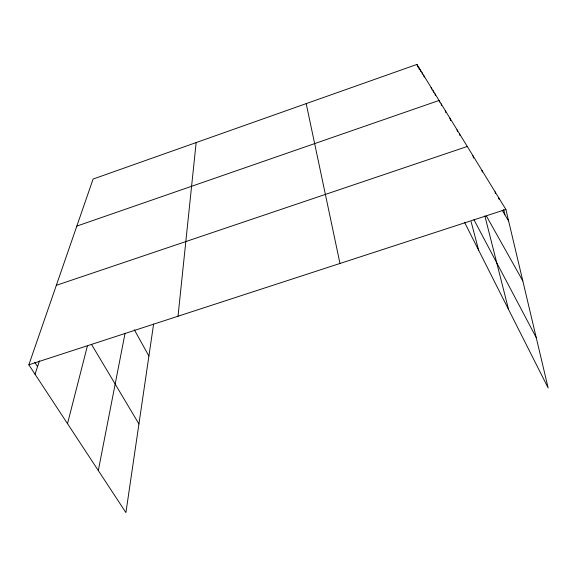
<?xml version="1.0" encoding="UTF-8"?>
<svg xmlns="http://www.w3.org/2000/svg" width="577" height="577" viewBox="0 0 577 577"><rect width="100%" height="100%" fill="white"/><g stroke="black" fill="none" stroke-linecap="round" stroke-linejoin="round"><path stroke-width="0.87" d="M178.019 316.225L196.151 142.577M153.605 324.05L125.916 512.585L28.85 364.815L93.099 179.05L416.969 64.415L505.885 209.429L548.15 387.939L464.478 222.174M98.306 470.558L125.043 333.405M67.509 423.669L87.343 346.15M35.046 374.242L39.46 360.87M76.828 226.097L439.061 100.456L439.515 102.158M56.344 285.319L467.283 146.471M28.85 364.815L505.885 209.429M34.743 362.313L37.555 366.64M502.192 210.302L508.604 220.926M91.62 344.541L138.934 423.958M486.49 216.166L522.82 280.956M134.311 329.727L148.909 356.031M473.962 219.743L536.213 337.531M418.621 67.12L419.328 69.702M416.969 64.415L417.669 66.982M423.778 75.529L424.21 77.13M422.032 72.673L422.458 74.26M420.308 69.867L420.784 71.606M433.053 90.647L433.493 92.313M431.127 87.509L431.567 89.154M435.015 93.849L435.462 95.53M441.153 103.86L441.6 105.577M471.128 221.741L478.679 250.31M445.458 110.878L445.913 112.623M449.945 118.198L450.579 120.629M457.049 129.782L457.474 131.448M459.516 133.814L459.948 135.494M484.868 215.935L508.568 309.524M472.931 155.689L473.537 158.112M481.946 170.388L482.35 172.047M495.08 191.809L495.492 193.526M498.586 197.522L498.997 199.26M503.649 209.53L504.897 214.788M306.192 103.622L339.983 263.473"/></g></svg>
